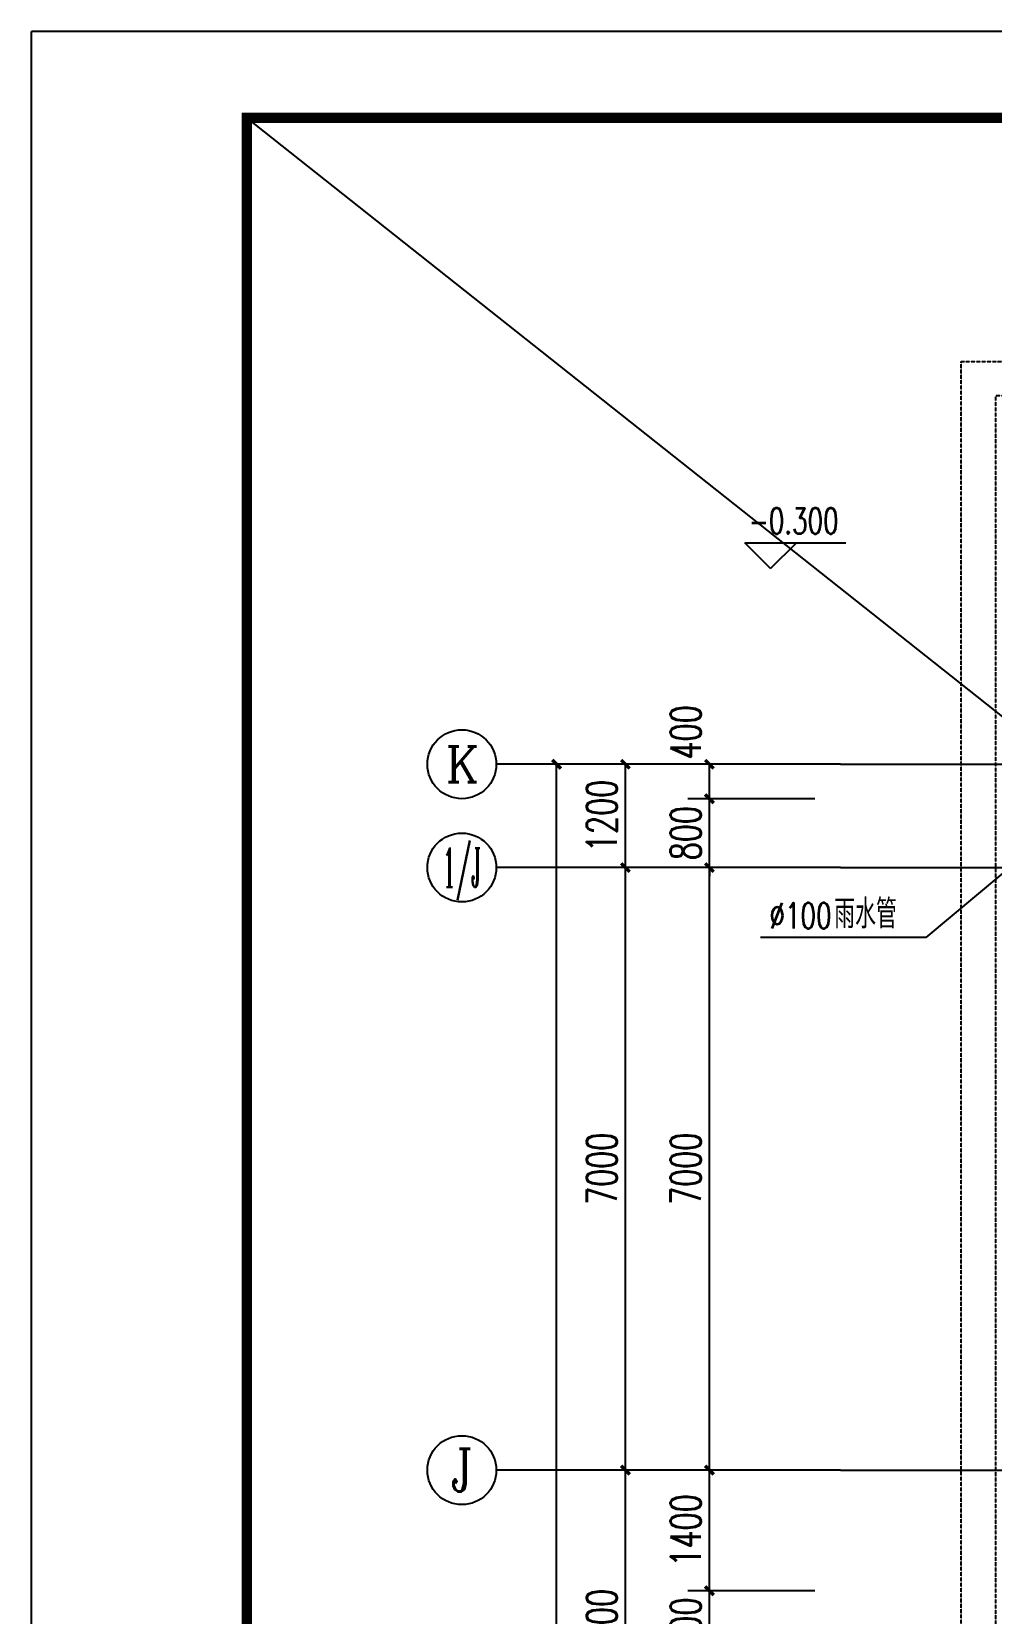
# Model space of a CAD drawing. Header units: millimetres. Extents: x 0 to 118900, y 0 to 84100.
# Drawn here: x 0 to 11148, y 65727 to 84100 of the extents above; entities that cross this region are included whole.
import ezdxf
from ezdxf.enums import TextEntityAlignment as Align

# ---------------------------------------------------------------- set-up
doc = ezdxf.new("R2010")
doc.units = ezdxf.units.MM
doc.linetypes.add('DASH', pattern=[0.35, 0.25, -0.1])
doc.linetypes.add('DOTE', pattern=[2.42, 2, -0.2, 0.02, -0.2])
for name, color, linetype in [('AXIS', 3, 'Continuous'), ('AXIS_TEXT', 7, 'Continuous'), ('DIM_ELEV', 3, 'Continuous'), ('DIM_LEAD', 3, 'Continuous'), ('DOTE', 1, 'DOTE'), ('PUB_DIM', 3, 'Continuous'), ('PUB_TEXT', 7, 'Continuous'), ('图框', 7, 'Continuous'), ('排水', 7, 'Continuous')]:
    doc.layers.add(name, color=color, linetype=linetype)
doc.layers.add('Defpoint', color=8, linetype='Continuous', plot=False)
doc.styles.add('_TCH_AXIS', font='COMPLEX', dxfattribs={"bigfont": 'GBCBIG'})
doc.styles.add('_TCH_DIM', font='SIMPLEX', dxfattribs={"bigfont": 'GBCBIG'})
doc.styles.add('COMPLEX', font='COMPLEX')
doc.styles.add('DIM_FONT', font='SIMPLEX', dxfattribs={"width": 0.7, "bigfont": 'GBCBIG'})
doc.styles.add('TKZ1_tjhts.shx', font='tjromant.shx', dxfattribs={"bigfont": 'tjhts.shx'})
doc.dimstyles.new('_TCH_ARCH&&100', dxfattribs={"dimtxt": 350, "dimasz": 100, "dimexe": 250, "dimexo": 300, "dimgap": 100, "dimtad": 1, "dimdec": 0, "dimzin": 0, "dimdsep": 46, "dimtxsty": 'DIM_FONT', "dimblk": 'ARCHTICK', "dimcen": 0.09, "dimclrt": 7, "dimazin": 2, "dimtfac": 1, "dimtdec": 0, "dimtix": 1, "dimtmove": 2, "dimatfit": 3, "dimldrblk": 'ARCHTICK', "dimfxl": 1, "dimtolj": 1, "dimtzin": 0, "dimarcsym": 0})

# ---------------------------------------------------------------- blocks, each defined once
blk = doc.blocks.new('TJAD_TK_A0_A')
at = {"layer": '图框'}
for p in [(1188.88, 841.06), (-0.12, 0.06)]:
    blk.add_line(p, (-0.12, 841.06), dxfattribs=at)
at = {"layer": '图框', "const_width": 1.2}
blk.add_lwpolyline([(1178.88, 10.06), (1178.88, 831.06), (24.88, 831.06), (24.88, 10.06)], close=True, dxfattribs=at)
at = {"style": 'TKZ1_tjhts.shx'}
for tag, p, height, flags in [('ClientChinese_001', (977.79, 443.57), 5, 8), ('ClientChinese_002', (1013.71, 434.65), 5, 8), ('DescriptionChineseA_001', (1089.55, 425.89), 3.6, 8), ('RevA', (1115.23, 424.56), 3, 8), ('ProjectNameChinese_001', (992.73, 296.22), 5, 8), ('SubProjectChinese_001', (1095.02, 282.68), 3, 8), ('SubProjectNo', (1158.66, 271.34), 3, 8), ('ApprovedBy', (1120.43, 250.26), 3.6, 8), ('ApprovedBySignPos', (1139.55, 247.78), 3.6, 9), ('ReviewedBy', (1120.43, 240.36), 3.6, 8), ('ReviewedBySignPos', (1139.55, 238.08), 3.6, 9), ('CheckedBy', (1120.43, 230.63), 3.6, 8), ('CheckedBySignPos', (1138.96, 228.13), 3.6, 9), ('PrincipalInCharge1', (1120.43, 219.88), 3.6, 8), ('PrincipalInCharge1SignPos', (1138.79, 217.18), 3.6, 9), ('PrincipalInCharge2', (1120.43, 210.44), 3.6, 8), ('PrincipalInCharge2SignPos', (1138.61, 207.69), 3.6, 9), ('DisciplineResponsible1', (1120.43, 200.15), 3.6, 8), ('DisciplineResponsible1SignPos', (1139.16, 197.4), 3.6, 9), ('DisciplineResponsible2', (1120.43, 190.13), 3.6, 8), ('DisciplineResponsible2SignPos', (1138.95, 187.58), 3.6, 9), ('DesignedBy1', (1120.43, 180.47), 3.6, 8), ('DesignedBy1SignPos', (1138.5, 177.67), 3.6, 9), ('DesignedBy2', (1120.43, 169.78), 3.6, 8), ('DesignedBy2SignPos', (1138.65, 167.23), 3.6, 9), ('DrawnBy', (1120.43, 160.19), 3.6, 8), ('DrawnBySignPos', (1138.65, 157.82), 3.6, 9), ('DisciplineChinese', (1119.24, 125.84), 3.6, 8), ('StageChinese', (1158.76, 125.37), 3.6, 8), ('DisciplineEnglish', (1119.42, 122.2), 2.2, 8), ('StageEnglish', (1158.94, 121.73), 2.2, 8), ('SheetNo', (1118.87, 114.03), 3, 8), ('Rev2', (1158.86, 113.56), 3, 8)]:
    blk.add_attdef(tag, p, '', height=height, dxfattribs=dict(at, flags=flags))
at = {"style": 'TKZ1_tjhts.shx', "width": 0.7, "flags": 8}
for tag, p, height in [('DateA', (1099.36, 424.56), 3), ('ProjectNo', (1119.31, 270.56), 3), ('ApprovedByDate', (1159.94, 250.39), 3.6), ('ReviewedByDate', (1159.94, 241), 3.6), ('CheckedByDate', (1159.94, 230.41), 3.6), ('PrincipalInCharge1Date', (1159.94, 220.36), 3.6), ('PrincipalInCharge2Date', (1159.94, 210.61), 3.6), ('DisciplineResponsible1Date', (1159.94, 200.05), 3.6), ('DisciplineResponsible2Date', (1159.94, 190.43), 3.6), ('DesignedBy1Date', (1159.94, 179.93), 3.6), ('DesignedBy2Date', (1159.94, 169.41), 3.6), ('DrawnByDate', (1159.94, 159.78), 3.6)]:
    blk.add_attdef(tag, p, '', height=height, dxfattribs=at)
at = {"style": 'TKZ1_tjhts.shx', "flags": 8}
for tag, height, p in [('DescriptionEnglishA', 2.2, (1150.82, 423.33)), ('ClientEnglish', 3, (1139.46, 390.63)), ('ProjectNameEnglish', 3, (1142.02, 290.26)), ('SubProjectEnglish', 2.2, (1148.76, 279.65)), ('SheetTitleEnglish', 3, (1142.79, 135.3))]:
    blk.add_attdef(tag, text='', height=height, dxfattribs=at).set_placement(p, align=Align.MIDDLE_CENTER)
at = {"style": 'TKZ1_tjhts.shx', "flags": 9}
for tag, p in [('Electricity3SignPos', (15.68, 269.92)), ('ELV3SignPos', (23.47, 269.59)), ('Electricity2SignPos', (15.71, 253.14)), ('ELV2SignPos', (23.5, 252.81)), ('Electricity1SignPos', (15.63, 237.78)), ('ELV1SignPos', (23.42, 237.46)), ('Power3SignPos', (23.18, 205.92)), ('HVAC3SignPos', (14.96, 205.89)), ('Power2SignPos', (23.38, 189.51)), ('HVAC2SignPos', (15.13, 189.18)), ('Power1SignPos', (23.75, 173.22)), ('HVAC1SignPos', (15.89, 173.16)), ('Plumbing3SignPos', (16.07, 141.15)), ('Structure7SignPos', (23.2, 141.11)), ('Structure6SignPos', (23, 125.87)), ('Plumbing2SignPos', (14.83, 125.62)), ('Structure5SignPos', (23, 110.08)), ('Plumbing1SignPos', (15.66, 109.11)), ('Structure4SignPos', (23, 93.78)), ('Architecture3SignPos', (16.07, 77.07)), ('Structure3SignPos', (22.74, 77.47)), ('Architecture2SignPos', (15.8, 61.24)), ('Structure2SignPos', (23.12, 62.01)), ('Architecture1SignPos', (16.88, 45.06)), ('Structure1SignPos', (23.11, 45.86))]:
    blk.add_attdef(tag, p, '', height=2.5, rotation=90, dxfattribs=at)
at = {"style": 'TKZ1_tjhts.shx', "flags": 8}
blk.add_attdef('SheetTitleChinese', text='', height=5, dxfattribs=at).set_placement((1140.42, 148.12), align=Align.TOP_CENTER)
blk = doc.blocks.new('_AXISO')
blk.add_circle((0, 0), 0.5)
at = {"layer": 'AXIS_TEXT', "style": 'COMPLEX', "width": 1.041667}
blk.add_attdef('A', text='', height=0.56, dxfattribs=at).set_placement((-0.25, -0.28), (0.25, -0.28), align=Align.FIT)
blk = doc.blocks.new('_ArchTick')
at = {"color": 0, "linetype": 'ByBlock', "const_width": 0.4}
blk.add_lwpolyline([(-0.5, -0.5), (0.5, 0.5)], dxfattribs=at)
blk = doc.blocks.new('*D65')
at = {"layer": 'AXIS', "color": 0, "lineweight": -2, "transparency": 16777216}
for p, q in [((716144, 1609853), (712894, 1609853)), ((713144, 1542653), (713144, 1609853)), ((716144, 1542653), (712894, 1542653))]:
    blk.add_line(p, q, dxfattribs=at)
at = {"layer": 'Defpoints', "color": 0, "transparency": 16777216}
for p in [(713144, 1609853), (716444, 1609853), (716444, 1542653)]:
    blk.add_point(p, dxfattribs=at)
at = {"layer": 'AXIS', "color": 0, "lineweight": -2, "transparency": 16777216, "xscale": 100, "yscale": 100, "zscale": 100}
for p, rotation in [((713144, 1609853), 90), ((713144, 1542653), 270)]:
    blk.add_blockref('_ArchTick', p, dxfattribs=dict(at, rotation=rotation))
at = {"layer": 'AXIS', "color": 7, "transparency": 16777216, "insert": (712869, 1576253), "char_height": 350, "attachment_point": 5, "rotation": 90, "style": 'DIM_FONT'}
blk.add_mtext('\\A1;67200', dxfattribs=at)
blk = doc.blocks.new('*D74')
at = {"layer": 'AXIS', "color": 0, "lineweight": -2, "transparency": 16777216}
for p, q in [((716144, 1601653), (713694, 1601653)), ((713944, 1598053), (713944, 1601653)), ((716144, 1598053), (713694, 1598053))]:
    blk.add_line(p, q, dxfattribs=at)
at = {"layer": 'Defpoints', "color": 0, "transparency": 16777216}
for p in [(713944, 1601653), (716444, 1601653), (716444, 1598053)]:
    blk.add_point(p, dxfattribs=at)
at = {"layer": 'AXIS', "color": 0, "lineweight": -2, "transparency": 16777216, "xscale": 100, "yscale": 100, "zscale": 100}
for p, rotation in [((713944, 1601653), 90), ((713944, 1598053), 270)]:
    blk.add_blockref('_ArchTick', p, dxfattribs=dict(at, rotation=rotation))
at = {"layer": 'AXIS', "color": 7, "transparency": 16777216, "insert": (713669, 1599853), "char_height": 350, "attachment_point": 5, "rotation": 90, "style": 'DIM_FONT'}
blk.add_mtext('\\A1;3600', dxfattribs=at)
blk = doc.blocks.new('*D75')
at = {"layer": 'AXIS', "color": 0, "lineweight": -2, "transparency": 16777216}
for p, q in [((716144, 1608653), (713694, 1608653)), ((713944, 1601653), (713944, 1608653)), ((716144, 1601653), (713694, 1601653))]:
    blk.add_line(p, q, dxfattribs=at)
at = {"layer": 'Defpoints', "color": 0, "transparency": 16777216}
for p in [(713944, 1608653), (716444, 1608653), (716444, 1601653)]:
    blk.add_point(p, dxfattribs=at)
at = {"layer": 'AXIS', "color": 0, "lineweight": -2, "transparency": 16777216, "xscale": 100, "yscale": 100, "zscale": 100}
for p, rotation in [((713944, 1608653), 90), ((713944, 1601653), 270)]:
    blk.add_blockref('_ArchTick', p, dxfattribs=dict(at, rotation=rotation))
at = {"layer": 'AXIS', "color": 7, "transparency": 16777216, "insert": (713669, 1605153), "char_height": 350, "attachment_point": 5, "rotation": 90, "style": 'DIM_FONT'}
blk.add_mtext('\\A1;7000', dxfattribs=at)
blk = doc.blocks.new('*D76')
at = {"layer": 'AXIS', "color": 0, "lineweight": -2, "transparency": 16777216}
for p, q in [((716144, 1609853), (713694, 1609853)), ((713944, 1608653), (713944, 1609853)), ((716144, 1608653), (713694, 1608653))]:
    blk.add_line(p, q, dxfattribs=at)
at = {"layer": 'Defpoints', "color": 0, "transparency": 16777216}
for p in [(713944, 1609853), (716444, 1609853), (716444, 1608653)]:
    blk.add_point(p, dxfattribs=at)
at = {"layer": 'AXIS', "color": 0, "lineweight": -2, "transparency": 16777216, "xscale": 100, "yscale": 100, "zscale": 100}
for p, rotation in [((713944, 1609853), 90), ((713944, 1608653), 270)]:
    blk.add_blockref('_ArchTick', p, dxfattribs=dict(at, rotation=rotation))
at = {"layer": 'AXIS', "color": 7, "transparency": 16777216, "insert": (713669, 1609253), "char_height": 350, "attachment_point": 5, "rotation": 90, "style": 'DIM_FONT'}
blk.add_mtext('\\A1;1200', dxfattribs=at)
blk = doc.blocks.new('*D393')
at = {"layer": 'Defpoints', "color": 0, "transparency": 16777216}
for p in [(7873, 65990), (9398, 65990), (9398, 64990)]:
    blk.add_point(p, dxfattribs=at)
at = {"layer": 'PUB_DIM', "color": 0, "lineweight": -2, "transparency": 16777216}
for p, q in [((9098, 65990), (7623, 65990)), ((7873, 65990), (7873, 66090)), ((7873, 64990), (7873, 65990)), ((9098, 64990), (7623, 64990)), ((7873, 64990), (7873, 64890))]:
    blk.add_line(p, q, dxfattribs=at)
at = {"layer": 'PUB_DIM', "color": 0, "lineweight": -2, "transparency": 16777216, "xscale": 100, "yscale": 100, "zscale": 100}
for p, rotation in [((7873, 65990), 270), ((7873, 64990), 90)]:
    blk.add_blockref('_ArchTick', p, dxfattribs=dict(at, rotation=rotation))
at = {"layer": 'PUB_DIM', "color": 7, "transparency": 16777216, "insert": (7598, 65490), "char_height": 350, "attachment_point": 5, "rotation": 90, "style": 'DIM_FONT'}
blk.add_mtext('\\A1;1000', dxfattribs=at)
blk = doc.blocks.new('*D394')
at = {"layer": 'Defpoints', "color": 0, "transparency": 16777216}
for p in [(7873, 67390), (9398, 67390), (9398, 65990)]:
    blk.add_point(p, dxfattribs=at)
at = {"layer": 'PUB_DIM', "color": 0, "lineweight": -2, "transparency": 16777216}
for p, q in [((9098, 67390), (7623, 67390)), ((7873, 65990), (7873, 67390)), ((9098, 65990), (7623, 65990))]:
    blk.add_line(p, q, dxfattribs=at)
at = {"layer": 'PUB_DIM', "color": 0, "lineweight": -2, "transparency": 16777216, "xscale": 100, "yscale": 100, "zscale": 100}
for p, rotation in [((7873, 67390), 90), ((7873, 65990), 270)]:
    blk.add_blockref('_ArchTick', p, dxfattribs=dict(at, rotation=rotation))
at = {"layer": 'PUB_DIM', "color": 7, "transparency": 16777216, "insert": (7598, 66690), "char_height": 350, "attachment_point": 5, "rotation": 90, "style": 'DIM_FONT'}
blk.add_mtext('\\A1;1400', dxfattribs=at)
blk = doc.blocks.new('*D395')
at = {"layer": 'Defpoints', "color": 0, "transparency": 16777216}
for p in [(7873, 74390), (9398, 74390), (9398, 67390)]:
    blk.add_point(p, dxfattribs=at)
at = {"layer": 'PUB_DIM', "color": 0, "lineweight": -2, "transparency": 16777216}
for p, q in [((9098, 74390), (7623, 74390)), ((7873, 67390), (7873, 74390)), ((9098, 67390), (7623, 67390))]:
    blk.add_line(p, q, dxfattribs=at)
at = {"layer": 'PUB_DIM', "color": 0, "lineweight": -2, "transparency": 16777216, "xscale": 100, "yscale": 100, "zscale": 100}
for p, rotation in [((7873, 74390), 90), ((7873, 67390), 270)]:
    blk.add_blockref('_ArchTick', p, dxfattribs=dict(at, rotation=rotation))
at = {"layer": 'PUB_DIM', "color": 7, "transparency": 16777216, "insert": (7598, 70890), "char_height": 350, "attachment_point": 5, "rotation": 90, "style": 'DIM_FONT'}
blk.add_mtext('\\A1;7000', dxfattribs=at)
blk = doc.blocks.new('*D396')
at = {"layer": 'Defpoints', "color": 0, "transparency": 16777216}
for p in [(7873, 75190), (9398, 75190), (9398, 74390)]:
    blk.add_point(p, dxfattribs=at)
at = {"layer": 'PUB_DIM', "color": 0, "lineweight": -2, "transparency": 16777216}
for p, q in [((9098, 75190), (7623, 75190)), ((7873, 75190), (7873, 75290)), ((7873, 74390), (7873, 75190)), ((9098, 74390), (7623, 74390)), ((7873, 74390), (7873, 74290))]:
    blk.add_line(p, q, dxfattribs=at)
at = {"layer": 'PUB_DIM', "color": 0, "lineweight": -2, "transparency": 16777216, "xscale": 100, "yscale": 100, "zscale": 100}
for p, rotation in [((7873, 75190), 270), ((7873, 74390), 90)]:
    blk.add_blockref('_ArchTick', p, dxfattribs=dict(at, rotation=rotation))
at = {"layer": 'PUB_DIM', "color": 7, "transparency": 16777216, "insert": (7598, 74790), "char_height": 350, "attachment_point": 5, "rotation": 90, "style": 'DIM_FONT'}
blk.add_mtext('\\A1;800', dxfattribs=at)
blk = doc.blocks.new('*D397')
at = {"layer": 'Defpoints', "color": 0, "transparency": 16777216}
for p in [(7873, 75590), (9398, 75590), (9398, 75190)]:
    blk.add_point(p, dxfattribs=at)
at = {"layer": 'PUB_DIM', "color": 0, "lineweight": -2, "transparency": 16777216}
for p, q in [((9098, 75590), (7623, 75590)), ((7873, 75190), (7873, 75590)), ((9098, 75190), (7623, 75190))]:
    blk.add_line(p, q, dxfattribs=at)
at = {"layer": 'PUB_DIM', "color": 0, "lineweight": -2, "transparency": 16777216, "xscale": 100, "yscale": 100, "zscale": 100}
for p, rotation in [((7873, 75590), 90), ((7873, 75190), 270)]:
    blk.add_blockref('_ArchTick', p, dxfattribs=dict(at, rotation=rotation))
at = {"layer": 'PUB_DIM', "color": 7, "transparency": 16777216, "insert": (7598, 75960), "char_height": 350, "attachment_point": 5, "rotation": 90, "style": 'DIM_FONT'}
blk.add_mtext('\\A1;400', dxfattribs=at)
blk = doc.blocks.new('AXIS-NET-07')
at = {"layer": 'AXIS'}
for p, q in [((716444, 1609852.8), (712444, 1609852.8)), ((716444, 1608652.8), (712444, 1608652.8)), ((716444, 1601652.8), (712444, 1601652.8))]:
    blk.add_line(p, q, dxfattribs=at)
at = {"layer": 'DOTE'}
for p, q in [((716444, 1609852.8), (796044, 1609852.8)), ((716444, 1608652.8), (735344, 1608652.8)), ((716444, 1601652.8), (796044, 1601652.8))]:
    blk.add_line(p, q, dxfattribs=at)
at = {"layer": 'AXIS'}
ref = blk.add_blockref('_AXISO', (712044, 1609852.8), dxfattribs=dict(at, xscale=800, yscale=800, zscale=800))
ref.add_attrib('A', 'K', dxfattribs={"layer": 'AXIS_TEXT', "ltscale": 20, "height": 415.3, "style": '_TCH_AXIS'}).set_placement((711856.2, 1609645.2), (712231.9, 1609645.2), align=Align.FIT)
ref = blk.add_blockref('_AXISO', (712044, 1608652.8), dxfattribs=dict(at, xscale=800, yscale=800, zscale=800))
ref.add_attrib('A', '1/J', dxfattribs={"layer": 'AXIS_TEXT', "ltscale": 20, "height": 452.55, "style": '_TCH_AXIS', "width": 0.4375}).set_placement((711817.7, 1608426.6), (712270.3, 1608426.6), align=Align.FIT)
ref = blk.add_blockref('_AXISO', (712044, 1601652.8), dxfattribs=dict(at, xscale=800, yscale=800, zscale=800))
ref.add_attrib('A', 'J', dxfattribs={"layer": 'AXIS_TEXT', "ltscale": 20, "height": 496.1, "style": '_TCH_AXIS'}).set_placement((711914.1, 1601404.8), (712173.9, 1601404.8), align=Align.FIT)
for p1, p2, distance, picture, middle in [((716444, 1542652.8), (716444, 1609852.8), 3300, '*D65', (712869, 1576252.8)), ((716444, 1608652.8), (716444, 1609852.8), 2500, '*D76', (713669, 1609252.8)), ((716444, 1601652.8), (716444, 1608652.8), 2500, '*D75', (713669, 1605152.8)), ((716444, 1598052.8), (716444, 1601652.8), 2500, '*D74', (713669, 1599852.8))]:
    dim = blk.add_aligned_dim(p1=p1, p2=p2, distance=distance, dimstyle='_TCH_ARCH&&100', dxfattribs=at)
    dim.commit()
    dim.dimension.update_dxf_attribs({"geometry": picture, "text_midpoint": middle})

msp = doc.modelspace()

# ---------------------------------------------------------------- linework, layer by layer
at = {"layer": 'Defpoint', "ltscale": 20}
msp.add_lwpolyline([(11597.6, 75889.9), (2500, 83100)], dxfattribs=at)
at = {"layer": 'DIM_ELEV'}
for p, q in [((8584.4, 77863.1), (8284.4, 78163.1)), ((8284.4, 78163.1), (9459.6, 78163.1)), ((8584.4, 77863.1), (8884.4, 78163.1))]:
    msp.add_line(p, q, dxfattribs=at)
at = {"layer": 'DIM_LEAD'}
for p, q in [((12197.6, 75089.9), (10385.5, 73578)), ((10385.5, 73578), (8466.5, 73578))]:
    msp.add_line(p, q, dxfattribs=at)
at = {"layer": '排水', "linetype": 'DASH'}
msp.add_lwpolyline([(15497.6, 7289.9), (4097.5, 7289.9), (4097.6, 11889.9), (10797.6, 11889.9), (10797.6, 80269.9), (33797.6, 80269.9), (33797.6, 76289.9), (33397.6, 76289.9), (33397.6, 79869.9), (11197.6, 79869.9), (11197.6, 11489.9), (4497.6, 11489.9), (4497.5, 7689.9), (15497.6, 7689.9)], close=True, dxfattribs=at)

# ---------------------------------------------------------------- block references
at = {"layer": 'DOTE'}
msp.add_blockref('AXIS-NET-07', (-707046.5, -1534262.9), dxfattribs=at)
at = {"layer": '图框', "xscale": 100, "yscale": 100, "zscale": 100}
msp.add_blockref('TJAD_TK_A0_A', (12.1, -5.7), dxfattribs=at)

# ---------------------------------------------------------------- texts
at = {"layer": 'PUB_TEXT', "style": '_TCH_DIM', "width": 0.705882}
for s, p in [('-0.300', (8329.6, 78268.1)), ('%%c100', (8571.5, 73683))]:
    msp.add_text(s, height=297.5, dxfattribs=at).set_placement(p)
at = {"layer": 'PUB_TEXT', "style": '_TCH_DIM'}
msp.add_text('雨水管', height=337.59, dxfattribs=at).set_placement((9321.5, 73683))

# ---------------------------------------------------------------- dimensions: what is measured, and where the dimension line sits
at = {"layer": 'PUB_DIM'}
dim = msp.add_linear_dim(base=(7872.6, 75589.9), p1=(9397.6, 75189.9), p2=(9397.6, 75589.9), angle=90, dimstyle='_TCH_ARCH&&100', dxfattribs=at)
dim.commit()
dim.dimension.update_dxf_attribs({"geometry": '*D397', "text_midpoint": (7597.6, 75959.9), "dimtype": 161})
for p1, p2, picture, middle in [((9397.6, 74389.9), (9397.6, 75189.9), '*D396', (7597.6, 74789.9)), ((9397.6, 67389.9), (9397.6, 74389.9), '*D395', (7597.6, 70889.9)), ((9397.6, 65989.9), (9397.6, 67389.9), '*D394', (7597.6, 66689.9)), ((9397.6, 64989.9), (9397.6, 65989.9), '*D393', (7597.6, 65489.9))]:
    dim = msp.add_aligned_dim(p1=p1, p2=p2, distance=1525, dimstyle='_TCH_ARCH&&100', dxfattribs=at)
    dim.commit()
    dim.dimension.update_dxf_attribs({"geometry": picture, "text_midpoint": middle})

doc.saveas('drawing.dxf')
